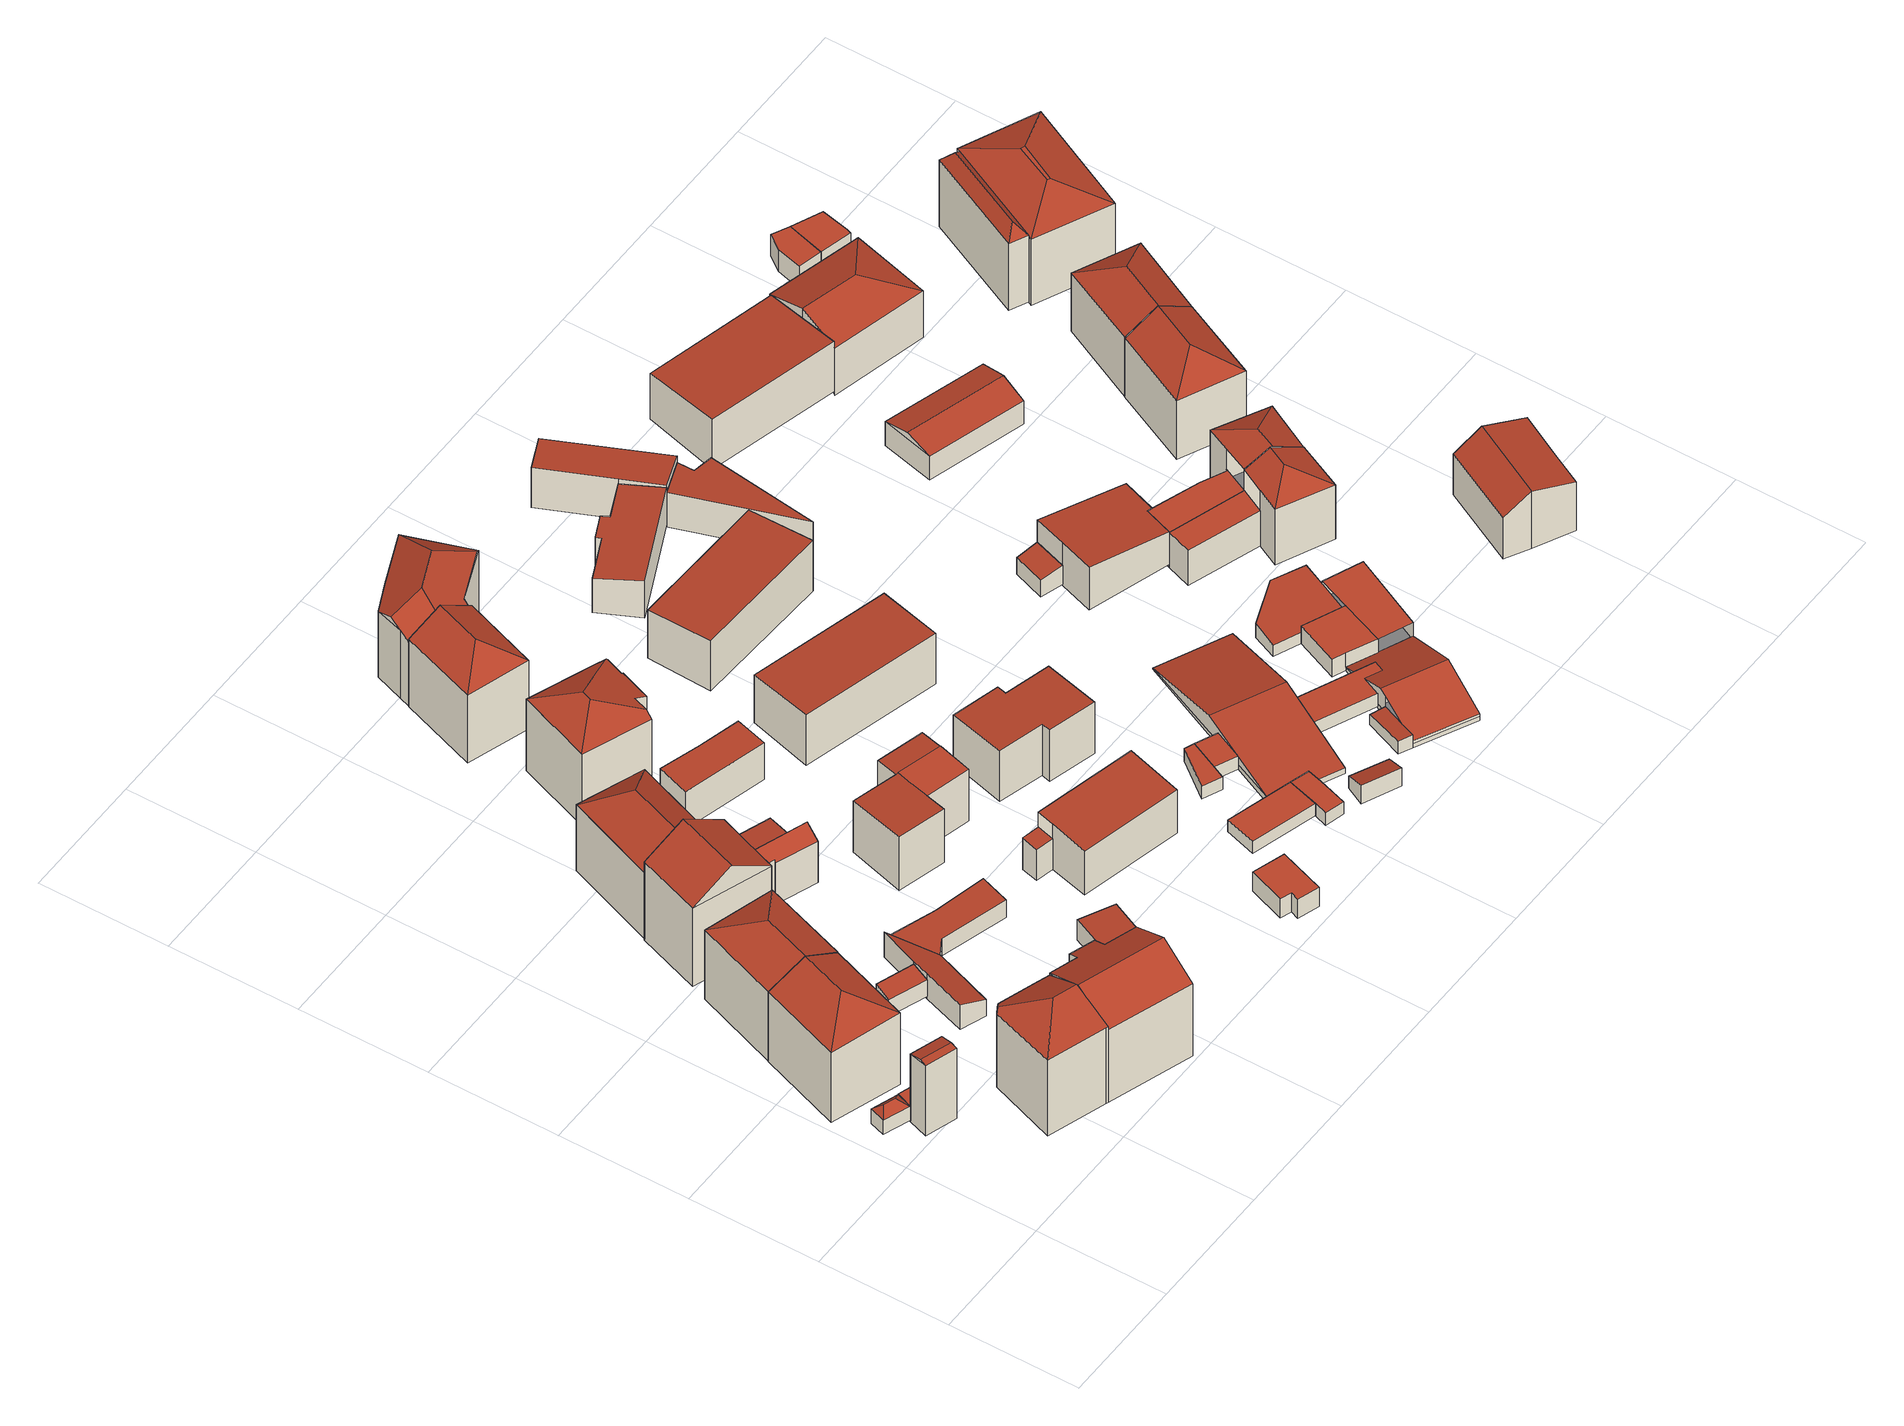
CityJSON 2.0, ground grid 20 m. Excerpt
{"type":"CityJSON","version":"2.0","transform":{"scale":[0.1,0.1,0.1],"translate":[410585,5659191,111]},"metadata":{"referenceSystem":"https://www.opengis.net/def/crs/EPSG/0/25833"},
"CityObjects":{
"building1":{"type":"Building","attributes":{"Dachtyp_tdc":"tdcFreeFormRoof","Gemeindeschluessel":14612000,"Dachneigung":40.44,"QualitaetDacherkennung":16,"Geometrietyp2DReferenz":"3000","measuredHeight":3.77,"function":"31001_9998","roofType":"5000"},"geometry":[{"type":"Solid","lod":"2","boundaries":[[[[0,1,2,3]],[[1,4,5,2]],[[4,6,7,5]],[[6,0,3,7]],[[8,6,4]],[[9,8,4,1]],[[9,1,0]],[[8,9,0,6]],[[3,2,5,7]]]],"semantics":{"surfaces":[{"type":"WallSurface"},{"type":"RoofSurface"},{"type":"GroundSurface"}],"values":[[0,0,0,0,1,1,1,1,2]]}}]},
"building2":{"type":"Building","attributes":{"Dachtyp_tdc":"tdcGableRoof","Gemeindeschluessel":14612000,"Dachneigung":17.72,"QualitaetDacherkennung":43,"Geometrietyp2DReferenz":"3000","measuredHeight":13.11,"function":"31001_9998","roofType":"3100"},"geometry":[{"type":"Solid","lod":"2","boundaries":[[[[10,11,12,13]],[[11,14,15,12]],[[14,16,17,15]],[[16,10,13,17]],[[14,11,18]],[[10,16,19]],[[11,10,19,18]],[[16,14,18,19]],[[13,12,15,17]]]],"semantics":{"surfaces":[{"type":"WallSurface"},{"type":"RoofSurface"},{"type":"GroundSurface"}],"values":[[0,0,0,0,0,0,1,1,2]]}}]},
"building3":{"type":"Building","attributes":{"Dachtyp_tdc":"tdcPolyFlatRoof","Gemeindeschluessel":14612000,"Dachneigung":0,"QualitaetDacherkennung":39,"Geometrietyp2DReferenz":"3000","measuredHeight":2.86,"function":"31001_9998","roofType":"1000"},"geometry":[{"type":"Solid","lod":"2","boundaries":[[[[20,21,22,13]],[[21,23,24,22]],[[23,25,26,24]],[[25,27,12,26]],[[27,20,13,12]],[[27,25,23,21,20]],[[13,22,24,26,12]]]],"semantics":{"surfaces":[{"type":"WallSurface"},{"type":"RoofSurface"},{"type":"GroundSurface"}],"values":[[0,0,0,0,0,1,2]]}}]},
"building4":{"type":"Building","attributes":{"Dachtyp_tdc":"tdcHipAndGableRoof","Gemeindeschluessel":14612000,"Dachneigung":27.29,"QualitaetDacherkennung":67,"Geometrietyp2DReferenz":"3000","measuredHeight":15.83,"function":"31001_9998","roofType":"5000"},"geometry":[{"type":"Solid","lod":"2","boundaries":[[[[28,29,30,31]],[[29,32,33,30]],[[32,34,35,33]],[[34,28,31,35]],[[32,29,36]],[[28,34,37]],[[29,28,37,36]],[[34,32,36,37]],[[31,30,33,35]]]],"semantics":{"surfaces":[{"type":"WallSurface"},{"type":"RoofSurface"},{"type":"GroundSurface"}],"values":[[0,0,0,0,1,0,1,1,2]]}}]},
"building5":{"type":"Building","attributes":{"Dachtyp_tdc":"tdcFreeFormRoof","Gemeindeschluessel":14612000,"Dachneigung":21.3,"QualitaetDacherkennung":39,"Geometrietyp2DReferenz":"3000","measuredHeight":16.43,"function":"31001_9998","roofType":"5000"},"geometry":[{"type":"Solid","lod":"2","boundaries":[[[[38,39,40,41]],[[39,42,43,40]],[[42,44,45,43]],[[44,46,47,45]],[[46,48,49,47]],[[48,50,51,49]],[[50,38,41,51]],[[52,53,39,38]],[[50,48,54,52,38]],[[54,46,44,42,53,52]],[[42,39,53]],[[48,46,54]],[[41,40,43,45,47,49,51]]]],"semantics":{"surfaces":[{"type":"WallSurface"},{"type":"RoofSurface"},{"type":"GroundSurface"}],"values":[[0,0,0,0,0,0,0,1,1,1,0,0,2]]}}]},
"building6":{"type":"Building","attributes":{"Dachtyp_tdc":"tdcHipAndGableRoof","Gemeindeschluessel":14612000,"Dachneigung":27.29,"QualitaetDacherkennung":69,"Geometrietyp2DReferenz":"3000","measuredHeight":15.67,"function":"31001_9998","roofType":"5000"},"geometry":[{"type":"Solid","lod":"2","boundaries":[[[[34,55,56,57]],[[55,58,59,56]],[[58,60,61,59]],[[60,34,57,61]],[[58,55,62]],[[34,60,37]],[[55,34,37,62]],[[60,58,62,37]],[[57,56,59,61]]]],"semantics":{"surfaces":[{"type":"WallSurface"},{"type":"RoofSurface"},{"type":"GroundSurface"}],"values":[[0,0,0,0,1,0,1,1,2]]}}]},
"building7":{"type":"Building","attributes":{"Dachtyp_tdc":"tdcFreeFormRoof","Gemeindeschluessel":14612000,"Dachneigung":14.49,"QualitaetDacherkennung":12,"Geometrietyp2DReferenz":"3000","measuredHeight":3,"function":"31001_9998","roofType":"5000"},"geometry":[{"type":"Solid","lod":"2","boundaries":[[[[63,64,65,45]],[[64,66,67,65]],[[66,68,47,67]],[[68,63,45,47]],[[69,70,68,66]],[[69,66,64]],[[70,69,64,63]],[[70,63,68]],[[45,65,67,47]]]],"semantics":{"surfaces":[{"type":"WallSurface"},{"type":"RoofSurface"},{"type":"GroundSurface"}],"values":[[0,0,0,0,1,1,1,0,2]]}}]},
"building8":{"type":"Building","attributes":{"Dachtyp_tdc":"tdcPolyFlatRoof","Gemeindeschluessel":14612000,"Dachneigung":11.99,"QualitaetDacherkennung":65,"Geometrietyp2DReferenz":"3000","measuredHeight":3.56,"function":"31001_9998","roofType":"2100"},"geometry":[{"type":"Solid","lod":"2","boundaries":[[[[71,72,73,74]],[[72,75,76,73]],[[75,77,78,76]],[[77,71,74,78]],[[77,75,72,71]],[[74,73,76,78]]]],"semantics":{"surfaces":[{"type":"WallSurface"},{"type":"RoofSurface"},{"type":"GroundSurface"}],"values":[[0,0,0,0,1,2]]}}]},
"building9":{"type":"Building","attributes":{"Dachtyp_tdc":"tdcFreeFormRoof","Gemeindeschluessel":14612000,"Dachneigung":25.27,"QualitaetDacherkennung":64,"Geometrietyp2DReferenz":"3000","measuredHeight":16.64,"function":"31001_9998","roofType":"5000"},"geometry":[{"type":"Solid","lod":"2","boundaries":[[[[79,80,81,47]],[[80,82,83,81]],[[82,84,85,83]],[[84,86,87,85]],[[86,88,89,87]],[[88,90,91,89]],[[90,92,49,91]],[[92,79,47,49]],[[90,93,94,92]],[[93,88,86,84,82,80,79,94]],[[90,88,93]],[[79,92,94]],[[47,81,83,85,87,89,91,49]]]],"semantics":{"surfaces":[{"type":"WallSurface"},{"type":"RoofSurface"},{"type":"GroundSurface"}],"values":[[0,0,0,0,0,0,0,0,1,1,0,0,2]]}}]},
"building10":{"type":"Building","attributes":{"Dachtyp_tdc":"tdcPolyFlatRoof","Gemeindeschluessel":14612000,"Dachneigung":20.11,"QualitaetDacherkennung":50,"Geometrietyp2DReferenz":"3000","measuredHeight":4.62,"function":"31001_9998","roofType":"2100"},"geometry":[{"type":"Solid","lod":"2","boundaries":[[[[95,96,97,98]],[[96,99,100,97]],[[99,101,102,100]],[[101,103,104,102]],[[103,105,106,104]],[[105,95,98,106]],[[105,103,101,99,96,95]],[[98,97,100,102,104,106]]]],"semantics":{"surfaces":[{"type":"WallSurface"},{"type":"RoofSurface"},{"type":"GroundSurface"}],"values":[[0,0,0,0,0,0,1,2]]}}]},
"building11":{"type":"Building","attributes":{"Gemeindeschluessel":14612000,"Geometrietyp2DReferenz":"3000","function":"31001_9998","roofType":"9999"},"children":["building11-1","building11-2"]},
"building11-1":{"type":"BuildingPart","attributes":{"Dachtyp_tdc":"tdcGableRoof","Dachneigung":63.28,"QualitaetDacherkennung":5,"Geometrietyp2DReferenz":"3000","measuredHeight":9.15,"roofType":"3100"},"parents":["building11"],"geometry":[{"type":"MultiSurface","lod":"2","boundaries":[[[107,108,109,110]],[[108,111,112,109]],[[111,113,114,112]],[[113,115,116,114]],[[115,117,118,116]],[[119,120,121,122]],[[120,107,110,121]],[[123,117,115,113,111,108]],[[108,107,120,119,123]],[[110,109,112,114,116,118,124,122,121]]],"semantics":{"surfaces":[{"type":"WallSurface"},{"type":"RoofSurface"},{"type":"GroundSurface"}],"values":[0,0,0,0,0,0,0,1,1,2]}}]},
"building11-2":{"type":"BuildingPart","attributes":{"Dachtyp_tdc":"tdcGableRoof","Dachneigung":31.89,"QualitaetDacherkennung":65,"Geometrietyp2DReferenz":"3000","measuredHeight":18.46,"roofType":"3100"},"parents":["building11"],"geometry":[{"type":"MultiSurface","lod":"2","boundaries":[[[125,126,127,128]],[[126,129,119,122,127]],[[130,131,132,118,117]],[[131,133,134,132]],[[133,125,128,134]],[[133,135,136,125]],[[137,138,139,136,135,140]],[[130,137,140,131]],[[131,140,135,133]],[[126,139,138,129]],[[125,136,139,126]],[[129,138,137,130]],[[128,127,122,124,118,132,134]]],"semantics":{"surfaces":[{"type":"WallSurface"},{"type":"RoofSurface"},{"type":"GroundSurface"}],"values":[0,0,0,0,0,1,1,0,0,0,0,0,2]}}]},
"building12":{"type":"Building","attributes":{"Dachtyp_tdc":"tdcFreeFormRoof","Gemeindeschluessel":14612000,"Dachneigung":36.98,"QualitaetDacherkennung":71,"Geometrietyp2DReferenz":"3000","measuredHeight":16.19,"function":"31001_9998","roofType":"5000"},"geometry":[{"type":"Solid","lod":"2","boundaries":[[[[141,142,143,144]],[[142,145,146,143]],[[145,147,148,146]],[[147,149,150,148]],[[149,141,144,150]],[[151,149,147,152]],[[153,151,152,145]],[[141,149,151,153,142]],[[147,145,152]],[[145,142,153]],[[144,143,146,148,150]]]],"semantics":{"surfaces":[{"type":"WallSurface"},{"type":"RoofSurface"},{"type":"GroundSurface"}],"values":[[0,0,0,0,0,1,1,1,0,0,2]]}}]},
"building13":{"type":"Building","attributes":{"Dachtyp_tdc":"tdcPolyFlatRoof","Gemeindeschluessel":14612000,"Dachneigung":3.75,"QualitaetDacherkennung":58,"Geometrietyp2DReferenz":"3000","measuredHeight":3.45,"function":"31001_9998","roofType":"2100"},"geometry":[{"type":"Solid","lod":"2","boundaries":[[[[154,103,104,155]],[[103,156,102,104]],[[156,157,158,102]],[[157,159,160,158]],[[159,161,162,160]],[[161,154,155,162]],[[161,159,157,156,103,154]],[[155,104,102,158,160,162]]]],"semantics":{"surfaces":[{"type":"WallSurface"},{"type":"RoofSurface"},{"type":"GroundSurface"}],"values":[[0,0,0,0,0,0,1,2]]}}]},
"building14":{"type":"Building","attributes":{"Dachtyp_tdc":"tdcPolyFlatRoof","Gemeindeschluessel":14612000,"Dachneigung":5.67,"QualitaetDacherkennung":58,"Geometrietyp2DReferenz":"3000","measuredHeight":4.42,"function":"31001_9998","roofType":"2100"},"geometry":[{"type":"Solid","lod":"2","boundaries":[[[[163,164,165,166]],[[164,167,168,165]],[[167,169,170,168]],[[169,163,166,170]],[[169,167,164,163]],[[166,165,168,170]]]],"semantics":{"surfaces":[{"type":"WallSurface"},{"type":"RoofSurface"},{"type":"GroundSurface"}],"values":[[0,0,0,0,1,2]]}}]},
"building15":{"type":"Building","attributes":{"Dachtyp_tdc":"tdcPolyFlatRoof","Gemeindeschluessel":14612000,"Dachneigung":3.54,"QualitaetDacherkennung":83,"Geometrietyp2DReferenz":"3000","measuredHeight":3.68,"function":"31001_9998","roofType":"2100"},"geometry":[{"type":"Solid","lod":"2","boundaries":[[[[171,172,173,174]],[[172,175,176,173]],[[175,177,178,176]],[[177,179,180,178]],[[179,171,174,180]],[[179,177,175,172,171]],[[174,173,176,178,180]]]],"semantics":{"surfaces":[{"type":"WallSurface"},{"type":"RoofSurface"},{"type":"GroundSurface"}],"values":[[0,0,0,0,0,1,2]]}}]},
"building16":{"type":"Building","attributes":{"Dachtyp_tdc":"tdcFreeFormRoof","Gemeindeschluessel":14612000,"Dachneigung":20.68,"QualitaetDacherkennung":64,"Geometrietyp2DReferenz":"3000","measuredHeight":15.7,"function":"31001_9998","roofType":"5000"},"geometry":[{"type":"Solid","lod":"2","boundaries":[[[[181,182,183,184]],[[182,185,186,183]],[[185,187,188,186]],[[187,189,190,188]],[[189,191,192,190]],[[191,193,194,192]],[[193,195,196,194]],[[195,197,198,196]],[[197,181,184,198]],[[199,200,193,191]],[[187,201,202,203,189]],[[202,199,191,203]],[[197,195,200,199,202,201,185,182,181]],[[191,189,203]],[[187,185,201]],[[195,193,200]],[[184,183,186,188,190,192,194,196,198]]]],"semantics":{"surfaces":[{"type":"WallSurface"},{"type":"RoofSurface"},{"type":"GroundSurface"}],"values":[[0,0,0,0,0,0,0,0,0,1,1,1,1,0,0,0,2]]}}]},
"building17":{"type":"Building","attributes":{"Dachtyp_tdc":"tdcPolyFlatRoof","Gemeindeschluessel":14612000,"Dachneigung":5.24,"QualitaetDacherkennung":69,"Geometrietyp2DReferenz":"3000","measuredHeight":7.23,"function":"31001_9998","roofType":"2100"},"geometry":[{"type":"Solid","lod":"2","boundaries":[[[[204,205,206,207]],[[205,208,209,206]],[[205,204,210,211,208]],[[209,212,213,207,206]],[[208,211,212,209]],[[211,210,213,212]],[[210,204,207,213]]]],"semantics":{"surfaces":[{"type":"WallSurface"},{"type":"RoofSurface"},{"type":"GroundSurface"}],"values":[[0,0,1,2,0,0,0]]}}]},
"building18":{"type":"Building","attributes":{"Gemeindeschluessel":14612000,"Geometrietyp2DReferenz":"3000","function":"31001_9998","roofType":"9999"},"children":["building18-1","building18-2","building18-3"]},
"building18-1":{"type":"BuildingPart","attributes":{"Dachtyp_tdc":"tdcPolyFlatRoof","Dachneigung":3.21,"QualitaetDacherkennung":64,"Geometrietyp2DReferenz":"3000","measuredHeight":9.43,"roofType":"2100"},"parents":["building18"],"geometry":[{"type":"MultiSurface","lod":"2","boundaries":[[[214,215,216,217]],[[218,219,220,221]],[[218,214,217,219]],[[218,221,222,215,214]],[[217,216,223,220,219]]],"semantics":{"surfaces":[{"type":"WallSurface"},{"type":"RoofSurface"},{"type":"GroundSurface"}],"values":[0,0,0,1,2]}}]},
"building18-2":{"type":"BuildingPart","attributes":{"Dachtyp_tdc":"tdcPolyFlatRoof","Dachneigung":0,"QualitaetDacherkennung":69,"Geometrietyp2DReferenz":"3000","measuredHeight":9.54,"roofType":"1000"},"parents":["building18"],"geometry":[{"type":"MultiSurface","lod":"2","boundaries":[[[224,225,226,216,215]],[[225,227,228,226]],[[229,230,227,225,224]],[[216,226,228,223]]],"semantics":{"surfaces":[{"type":"WallSurface"},{"type":"RoofSurface"},{"type":"GroundSurface"}],"values":[0,0,1,2]}}]},
"building18-3":{"type":"BuildingPart","attributes":{"Dachtyp_tdc":"tdcPolyFlatRoof","Dachneigung":2.88,"QualitaetDacherkennung":68,"Geometrietyp2DReferenz":"3000","measuredHeight":9.86,"roofType":"2100"},"parents":["building18"],"geometry":[{"type":"MultiSurface","lod":"2","boundaries":[[[231,232,233,234]],[[232,221,220,233]],[[235,236,237,228,227]],[[236,231,234,237]],[[236,235,230,222,221,232,231]],[[234,233,220,223,228,237]]],"semantics":{"surfaces":[{"type":"WallSurface"},{"type":"RoofSurface"},{"type":"GroundSurface"}],"values":[0,0,0,0,1,2]}}]},
"building19":{"type":"Building","attributes":{"Dachtyp_tdc":"tdcHipAndGableRoof","Gemeindeschluessel":14612000,"Dachneigung":33.05,"QualitaetDacherkennung":72,"Geometrietyp2DReferenz":"3000","measuredHeight":15.77,"function":"31001_9998","roofType":"5000"},"geometry":[{"type":"Solid","lod":"2","boundaries":[[[[238,239,240,241]],[[239,242,243,240]],[[242,244,245,243]],[[244,246,247,245]],[[246,248,249,247]],[[248,238,241,249]],[[244,242,250]],[[242,239,238,250]],[[238,248,246,244,250]],[[241,240,243,245,247,249]]]],"semantics":{"surfaces":[{"type":"WallSurface"},{"type":"RoofSurface"},{"type":"GroundSurface"}],"values":[[0,0,0,0,0,0,1,1,1,2]]}}]},
"building20":{"type":"Building","attributes":{"Gemeindeschluessel":14612000,"Dachneigung":90,"Dachorientierung":0,"MittlereTraufHoehe":115.73,"QualitaetDacherkennung":94,"ObjektHoehe":3.57,"BodenHoehe":112.16,"Geometrietyp2DReferenz":"3000","AbsoluteHoehe":115.73,"Dachflaeche":35.78,"measuredHeight":3.57,"function":"31001_9998","roofType":"1000","storeysAboveGround":1},"geometry":[{"type":"MultiSurface","lod":"2","boundaries":[[[251,252,253,254]],[[252,255,256,253]],[[255,257,258,256]],[[257,259,260,258]],[[259,261,262,260]],[[261,251,254,262]],[[261,259,257,255,252,251]],[[254,253,256,258,260,262]]],"semantics":{"surfaces":[{"type":"WallSurface"},{"type":"RoofSurface"},{"type":"GroundSurface"}],"values":[0,0,0,0,0,0,1,2]}}]},
"building21":{"type":"Building","attributes":{"Gemeindeschluessel":14612000,"Geometrietyp2DReferenz":"3000","function":"31001_9998","roofType":"9999"},"children":["building21-1","building21-2"]},
"building21-1":{"type":"BuildingPart","attributes":{"Dachtyp_tdc":"tdcPolyFlatRoof","Dachneigung":4.32,"QualitaetDacherkennung":54,"Geometrietyp2DReferenz":"3000","measuredHeight":5.84,"roofType":"2100"},"parents":["building21"],"geometry":[{"type":"MultiSurface","lod":"2","boundaries":[[[263,264,265,266]],[[263,267,268,264]],[[265,269,270,266]],[[268,267,270,269]],[[264,268,269,265]]],"semantics":{"surfaces":[{"type":"WallSurface"},{"type":"RoofSurface"},{"type":"GroundSurface"}],"values":[0,1,2,0,0]}}]},
"building21-2":{"type":"BuildingPart","attributes":{"Dachtyp_tdc":"tdcPolyFlatRoof","Dachneigung":4.21,"QualitaetDacherkennung":54,"Geometrietyp2DReferenz":"3000","measuredHeight":8.68,"roofType":"2100"},"parents":["building21"],"geometry":[{"type":"MultiSurface","lod":"2","boundaries":[[[271,272,273,270,267]],[[272,274,275,273]],[[274,276,277,275]],[[276,278,266,277]],[[278,263,266]],[[278,276,274,272,271]],[[270,273,275,277,266]]],"semantics":{"surfaces":[{"type":"WallSurface"},{"type":"RoofSurface"},{"type":"GroundSurface"}],"values":[0,0,0,0,0,1,2]}}]},
"building22":{"type":"Building","attributes":{"Dachtyp_tdc":"tdcFreeFormRoof","Gemeindeschluessel":14612000,"Dachneigung":33.29,"QualitaetDacherkennung":47,"Geometrietyp2DReferenz":"3000","measuredHeight":15.57,"function":"31001_9998","roofType":"5000"},"geometry":[{"type":"Solid","lod":"2","boundaries":[[[[279,280,281,282]],[[280,283,284,281]],[[283,285,286,284]],[[285,287,288,286]],[[287,289,290,288]],[[289,291,292,290]],[[291,293,294,292]],[[293,295,296,294]],[[295,279,282,296]],[[297,295,293,298]],[[299,300,301,287,285,283]],[[298,293,291,289,301,300]],[[279,297,298,300,299,280]],[[283,280,299]],[[279,295,297]],[[289,287,301]],[[282,281,284,286,288,290,292,294,296]]]],"semantics":{"surfaces":[{"type":"WallSurface"},{"type":"RoofSurface"},{"type":"GroundSurface"}],"values":[[0,0,0,0,0,0,0,0,0,1,1,1,1,0,0,0,2]]}}]},
"building23":{"type":"Building","attributes":{"Gemeindeschluessel":14612000,"Dachneigung":90,"Dachorientierung":0,"MittlereTraufHoehe":114.3,"QualitaetDacherkennung":98,"ObjektHoehe":2.24,"BodenHoehe":112.06,"Geometrietyp2DReferenz":"3000","AbsoluteHoehe":114.3,"Dachflaeche":52.19,"measuredHeight":2.24,"function":"31001_9998","roofType":"1000","storeysAboveGround":1},"geometry":[{"type":"MultiSurface","lod":"2","boundaries":[[[302,303,304,305]],[[303,306,307,304]],[[306,308,309,307]],[[308,302,305,309]],[[308,306,303,302]],[[305,304,307,309]]],"semantics":{"surfaces":[{"type":"WallSurface"},{"type":"RoofSurface"},{"type":"GroundSurface"}],"values":[0,0,0,0,1,2]}}]},
"building24":{"type":"Building","attributes":{"Dachtyp_tdc":"tdcPolyFlatRoof","Gemeindeschluessel":14612000,"Dachneigung":2.85,"QualitaetDacherkennung":69,"Geometrietyp2DReferenz":"3000","measuredHeight":9.5,"function":"31001_9998","roofType":"2100"},"geometry":[{"type":"Solid","lod":"2","boundaries":[[[[310,311,312,313]],[[311,314,315,312]],[[314,316,317,315]],[[316,318,319,317]],[[318,320,321,319]],[[320,322,323,321]],[[322,324,325,323]],[[324,310,313,325]],[[324,322,320,318,316,314,311,310]],[[313,312,315,317,319,321,323,325]]]],"semantics":{"surfaces":[{"type":"WallSurface"},{"type":"RoofSurface"},{"type":"GroundSurface"}],"values":[[0,0,0,0,0,0,0,0,1,2]]}}]},
"building25":{"type":"Building","attributes":{"Dachtyp_tdc":"tdcPolyFlatRoof","Gemeindeschluessel":14612000,"Dachneigung":2.94,"QualitaetDacherkennung":71,"Geometrietyp2DReferenz":"3000","measuredHeight":9.37,"function":"31001_9998","roofType":"2100"},"geometry":[{"type":"Solid","lod":"2","boundaries":[[[[326,327,328,329]],[[327,330,331,328]],[[330,332,333,331]],[[332,326,329,333]],[[332,330,327,326]],[[329,328,331,333]]]],"semantics":{"surfaces":[{"type":"WallSurface"},{"type":"RoofSurface"},{"type":"GroundSurface"}],"values":[[0,0,0,0,1,2]]}}]},
"building26":{"type":"Building","attributes":{"Gemeindeschluessel":14612000,"Dachneigung":90,"Dachorientierung":0,"MittlereTraufHoehe":114.39,"QualitaetDacherkennung":94,"ObjektHoehe":2.3,"BodenHoehe":112.1,"Geometrietyp2DReferenz":"3000","AbsoluteHoehe":114.39,"Dachflaeche":16.12,"measuredHeight":2.3,"function":"31001_9998","roofType":"1000","storeysAboveGround":1},"geometry":[{"type":"MultiSurface","lod":"2","boundaries":[[[334,335,336,337]],[[335,338,339,336]],[[338,340,341,339]],[[340,342,343,341]],[[342,334,337,343]],[[342,340,338,335,334]],[[337,336,339,341,343]]],"semantics":{"surfaces":[{"type":"WallSurface"},{"type":"RoofSurface"},{"type":"GroundSurface"}],"values":[0,0,0,0,0,1,2]}}]},
"building27":{"type":"Building","attributes":{"Gemeindeschluessel":14612000,"Dachneigung":90,"Dachorientierung":0,"MittlereTraufHoehe":114.3,"QualitaetDacherkennung":100,"ObjektHoehe":2.27,"BodenHoehe":112.04,"Geometrietyp2DReferenz":"3000","AbsoluteHoehe":114.3,"Dachflaeche":21.32,"measuredHeight":2.27,"function":"31001_9998","roofType":"1000","storeysAboveGround":1},"geometry":[{"type":"MultiSurface","lod":"2","boundaries":[[[308,306,344,345]],[[306,346,347,344]],[[346,348,349,347]],[[348,350,351,349]],[[350,352,353,351]],[[352,308,345,353]],[[352,350,348,346,306,308]],[[345,344,347,349,351,353]]],"semantics":{"surfaces":[{"type":"WallSurface"},{"type":"RoofSurface"},{"type":"GroundSurface"}],"values":[0,0,0,0,0,0,1,2]}}]},
"building28":{"type":"Building","attributes":{"Gemeindeschluessel":14612000,"Dachneigung":70.04,"Dachorientierung":0,"MittlereTraufHoehe":114.8,"QualitaetDacherkennung":90,"ObjektHoehe":3.4,"BodenHoehe":112.09,"Geometrietyp2DReferenz":"3000","AbsoluteHoehe":115.49,"Dachflaeche":20.02,"measuredHeight":3.4,"function":"31001_9998","roofType":"2100","storeysAboveGround":1},"geometry":[{"type":"MultiSurface","lod":"2","boundaries":[[[354,355,356,357]],[[355,358,359,356]],[[358,360,361,359]],[[360,362,363,361]],[[362,354,357,363]],[[362,360,358,355,354]],[[357,356,359,361,363]]],"semantics":{"surfaces":[{"type":"WallSurface"},{"type":"RoofSurface"},{"type":"GroundSurface"}],"values":[0,0,0,0,0,1,2]}}]},
"building29":{"type":"Building","attributes":{"Dachtyp_tdc":"tdcPolyFlatRoof","Gemeindeschluessel":14612000,"Dachneigung":3.02,"QualitaetDacherkennung":72,"Geometrietyp2DReferenz":"3000","measuredHeight":9.37,"function":"31001_9998","roofType":"2100"},"geometry":[{"type":"Solid","lod":"2","boundaries":[[[[364,365,366,367]],[[365,368,369,366]],[[368,370,371,369]],[[370,364,367,371]],[[370,368,365,364]],[[367,366,369,371]]]],"semantics":{"surfaces":[{"type":"WallSurface"},{"type":"RoofSurface"},{"type":"GroundSurface"}],"values":[[0,0,0,0,1,2]]}}]},
"building30":{"type":"Building","attributes":{"Dachtyp_tdc":"tdcPolyFlatRoof","Gemeindeschluessel":14612000,"Dachneigung":4.7,"QualitaetDacherkennung":72,"Geometrietyp2DReferenz":"3000","measuredHeight":6.74,"function":"31001_9998","roofType":"2100"},"geometry":[{"type":"Solid","lod":"2","boundaries":[[[[372,373,374,375]],[[373,376,377,374]],[[376,378,379,377]],[[378,380,381,379]],[[380,382,383,381]],[[382,384,385,383]],[[384,386,387,385]],[[386,372,375,387]],[[386,384,382,380,378,376,373,372]],[[375,374,377,379,381,383,385,387]]]],"semantics":{"surfaces":[{"type":"WallSurface"},{"type":"RoofSurface"},{"type":"GroundSurface"}],"values":[[0,0,0,0,0,0,0,0,1,2]]}}]},
"building31":{"type":"Building","attributes":{"Dachtyp_tdc":"tdcGableRoof","Gemeindeschluessel":14612000,"Dachneigung":10.18,"QualitaetDacherkennung":21,"Geometrietyp2DReferenz":"3000","measuredHeight":3.62,"function":"31001_9998","roofType":"3100"},"geometry":[{"type":"Solid","lod":"2","boundaries":[[[[388,389,390,391]],[[389,392,393,390]],[[392,394,395,393]],[[394,388,391,395]],[[392,389,396]],[[388,394,397]],[[389,388,397,396]],[[394,392,396,397]],[[391,390,393,395]]]],"semantics":{"surfaces":[{"type":"WallSurface"},{"type":"RoofSurface"},{"type":"GroundSurface"}],"values":[[0,0,0,0,0,0,1,1,2]]}}]},
"building32":{"type":"Building","attributes":{"Gemeindeschluessel":14612000,"Dachneigung":90,"Dachorientierung":0,"MittlereTraufHoehe":114.39,"QualitaetDacherkennung":78,"ObjektHoehe":2.41,"BodenHoehe":111.98,"Geometrietyp2DReferenz":"3000","AbsoluteHoehe":114.39,"Dachflaeche":134.61,"measuredHeight":2.41,"function":"31001_9998","roofType":"1000","storeysAboveGround":1},"geometry":[{"type":"MultiSurface","lod":"2","boundaries":[[[335,398,399,400]],[[398,401,402,399]],[[401,338,403,402]],[[338,335,400,403]],[[338,401,398,335]],[[400,399,402,403]]],"semantics":{"surfaces":[{"type":"WallSurface"},{"type":"RoofSurface"},{"type":"GroundSurface"}],"values":[0,0,0,0,1,2]}}]},
"building33":{"type":"Building","attributes":{"Dachtyp_tdc":"tdcPolyFlatRoof","Gemeindeschluessel":14612000,"Dachneigung":2.75,"QualitaetDacherkennung":65,"Geometrietyp2DReferenz":"3000","measuredHeight":6.38,"function":"31001_9998","roofType":"2100"},"geometry":[{"type":"Solid","lod":"2","boundaries":[[[[404,405,406,407]],[[405,408,409,406]],[[408,410,411,409]],[[410,412,413,411]],[[412,404,407,413]],[[412,410,408,405,404]],[[407,406,409,411,413]]]],"semantics":{"surfaces":[{"type":"WallSurface"},{"type":"RoofSurface"},{"type":"GroundSurface"}],"values":[[0,0,0,0,0,1,2]]}}]},
"building34":{"type":"Building","attributes":{"Dachtyp_tdc":"tdcPolyFlatRoof","Gemeindeschluessel":14612000,"Dachneigung":4.17,"QualitaetDacherkennung":76,"Geometrietyp2DReferenz":"3000","measuredHeight":7.36,"function":"31001_9998","roofType":"2100"},"geometry":[{"type":"Solid","lod":"2","boundaries":[[[[414,415,416,417]],[[415,418,419,416]],[[418,420,421,419]],[[420,422,423,421]],[[422,414,417,423]],[[422,420,418,415,414]],[[417,416,419,421,423]]]],"semantics":{"surfaces":[{"type":"WallSurface"},{"type":"RoofSurface"},{"type":"GroundSurface"}],"values":[[0,0,0,0,0,1,2]]}}]},
"building35":{"type":"Building","attributes":{"Gemeindeschluessel":14612000,"Geometrietyp2DReferenz":"3000","function":"31001_9998","roofType":"9999"},"children":["building35-1","building35-2","building35-3","building35-4","building35-5"]},
"building35-1":{"type":"BuildingPart","attributes":{"Dachtyp_tdc":"tdcPolyFlatRoof","Dachneigung":0,"QualitaetDacherkennung":33,"Geometrietyp2DReferenz":"3000","measuredHeight":3.15,"roofType":"1000"},"parents":["building35"],"geometry":[{"type":"MultiSurface","lod":"2","boundaries":[[[424,425,426,427,428]],[[429,424,428,430,431]],[[429,432,433,425,424]],[[428,427,434,435,430]]],"semantics":{"surfaces":[{"type":"WallSurface"},{"type":"RoofSurface"},{"type":"GroundSurface"}],"values":[0,0,1,2]}}]},
"building35-2":{"type":"BuildingPart","attributes":{"Dachtyp_tdc":"tdcPolyFlatRoof","Dachneigung":0,"QualitaetDacherkennung":0,"Geometrietyp2DReferenz":"3000","measuredHeight":3.15,"roofType":"9999"},"parents":["building35"],"geometry":[{"type":"MultiSurface","lod":"2","boundaries":[[[432,436,437,438,433]],[[439,440,433,438]],[[438,437,441,442,439]],[[437,436,443,444,441]],[[445,443,436,432]],[[434,442,441,444,435]],[[434,440,439,442]],[[445,435,444,443]],[[432,433,440,434,435,445]]],"semantics":{"surfaces":[{"type":"RoofSurface"},{"type":"WallSurface"},{"type":"GroundSurface"},{"type":"ClosureSurface","isClosure":"1","QuelleClosure":"LoD1Solid"}],"values":[0,1,1,1,1,2,3,3,3]}}]},
"building35-3":{"type":"BuildingPart","attributes":{"Dachtyp_tdc":"tdcPolyFlatRoof","Dachneigung":4.55,"QualitaetDacherkennung":49,"Geometrietyp2DReferenz":"3000","measuredHeight":2.33,"roofType":"2100"},"parents":["building35"],"geometry":[{"type":"MultiSurface","lod":"2","boundaries":[[[446,447,448,449,450,451]],[[447,452,453,448]],[[452,454,455,456,453]],[[452,447,446,457,454]],[[456,449,448,453]]],"semantics":{"surfaces":[{"type":"WallSurface"},{"type":"RoofSurface"},{"type":"GroundSurface"}],"values":[0,0,0,1,2]}}]},
"building35-4":{"type":"BuildingPart","attributes":{"Dachtyp_tdc":"tdcPolyFlatRoof","Dachneigung":7.63,"QualitaetDacherkennung":62,"Geometrietyp2DReferenz":"3000","measuredHeight":3.19,"roofType":"2100"},"parents":["building35"],"geometry":[{"type":"MultiSurface","lod":"2","boundaries":[[[458,459,460,461]],[[459,462,463,460]],[[462,464,465,463]],[[464,431,430,465]],[[443,458,461,444]],[[443,445,431,464,462,459,458]],[[461,460,463,465,430,435,444]]],"semantics":{"surfaces":[{"type":"WallSurface"},{"type":"RoofSurface"},{"type":"GroundSurface"}],"values":[0,0,0,0,0,1,2]}}]},
"building35-5":{"type":"BuildingPart","attributes":{"Dachtyp_tdc":"tdcGableRoof","Dachneigung":22.44,"QualitaetDacherkennung":11,"Geometrietyp2DReferenz":"3000","measuredHeight":4.21,"roofType":"3100"},"parents":["building35"],"geometry":[{"type":"MultiSurface","lod":"2","boundaries":[[[455,439,442,456]],[[426,466,467,427]],[[466,450,449,467]],[[468,469,470,471,457,451]],[[439,470,469,426]],[[455,454,471,470,439]],[[439,426,440]],[[466,468,451,450]],[[426,469,468,466]],[[449,456,442,434,427,467]]],"semantics":{"surfaces":[{"type":"WallSurface"},{"type":"RoofSurface"},{"type":"GroundSurface"}],"values":[0,0,0,1,1,0,0,0,0,2]}}]},
"building36":{"type":"Building","attributes":{"Dachtyp_tdc":"tdcPolyFlatRoof","Gemeindeschluessel":14612000,"Dachneigung":9.08,"QualitaetDacherkennung":61,"Geometrietyp2DReferenz":"3000","measuredHeight":3.57,"function":"31001_9998","roofType":"2100"},"geometry":[{"type":"Solid","lod":"2","boundaries":[[[[472,473,474,475]],[[473,476,477,474]],[[476,478,479,477]],[[478,472,475,479]],[[478,476,473,472]],[[475,474,477,479]]]],"semantics":{"surfaces":[{"type":"WallSurface"},{"type":"RoofSurface"},{"type":"GroundSurface"}],"values":[[0,0,0,0,1,2]]}}]},
"building37":{"type":"Building","attributes":{"Dachtyp_tdc":"tdcPolyFlatRoof","Gemeindeschluessel":14612000,"Dachneigung":7.64,"QualitaetDacherkennung":41,"Geometrietyp2DReferenz":"3000","measuredHeight":7.74,"function":"31001_9998","roofType":"2100"},"geometry":[{"type":"Solid","lod":"2","boundaries":[[[[480,481,482,483]],[[481,484,485,482]],[[484,486,487,485]],[[486,488,489,487]],[[488,490,491,489]],[[490,492,493,491]],[[492,480,483,493]],[[492,490,488,486,484,481,480]],[[483,482,485,487,489,491,493]]]],"semantics":{"surfaces":[{"type":"WallSurface"},{"type":"RoofSurface"},{"type":"GroundSurface"}],"values":[[0,0,0,0,0,0,0,1,2]]}}]},
"building38":{"type":"Building","attributes":{"Gemeindeschluessel":14612000,"Geometrietyp2DReferenz":"3000","function":"31001_9998","roofType":"9999"},"children":["building38-1","building38-2"]},
"building38-1":{"type":"BuildingPart","attributes":{"Dachtyp_tdc":"tdcPolyFlatRoof","Dachneigung":0,"QualitaetDacherkennung":57,"Geometrietyp2DReferenz":"3000","measuredHeight":6.52,"roofType":"1000"},"parents":["building38"],"geometry":[{"type":"MultiSurface","lod":"2","boundaries":[[[494,495,496,497]],[[495,498,499,496]],[[498,500,501,499]],[[500,498,495,494]],[[497,496,499,501]]],"semantics":{"surfaces":[{"type":"WallSurface"},{"type":"RoofSurface"},{"type":"GroundSurface"}],"values":[0,0,0,1,2]}}]},
"building38-2":{"type":"BuildingPart","attributes":{"Dachtyp_tdc":"tdcHipAndGableRoof","Dachneigung":26.84,"QualitaetDacherkennung":74,"Geometrietyp2DReferenz":"3000","measuredHeight":12.53,"roofType":"5000"},"parents":["building38"],"geometry":[{"type":"MultiSurface","lod":"2","boundaries":[[[502,503,504,501,500]],[[503,505,506,504]],[[505,507,508,506]],[[507,509,510,508]],[[509,511,497,510]],[[511,494,497]],[[509,507,512]],[[507,505,503,512]],[[503,502,511,509,512]],[[501,504,506,508,510,497]]],"semantics":{"surfaces":[{"type":"WallSurface"},{"type":"RoofSurface"},{"type":"GroundSurface"}],"values":[0,0,0,0,0,0,1,1,1,2]}}]},
"building39":{"type":"Building","attributes":{"Dachtyp_tdc":"tdcPolyFlatRoof","Gemeindeschluessel":14612000,"Dachneigung":3.72,"QualitaetDacherkennung":70,"Geometrietyp2DReferenz":"3000","measuredHeight":9.15,"function":"31001_9998","roofType":"2100"},"geometry":[{"type":"Solid","lod":"2","boundaries":[[[[513,514,515,516]],[[514,517,518,515]],[[517,519,520,518]],[[519,513,516,520]],[[519,517,514,513]],[[516,515,518,520]]]],"semantics":{"surfaces":[{"type":"WallSurface"},{"type":"RoofSurface"},{"type":"GroundSurface"}],"values":[[0,0,0,0,1,2]]}}]},
"building40":{"type":"Building","attributes":{"Gemeindeschluessel":14612000,"Geometrietyp2DReferenz":"3000","function":"31001_9998","roofType":"9999"},"children":["building40-1","building40-2"]},
"building40-1":{"type":"BuildingPart","attributes":{"Dachtyp_tdc":"tdcHipAndGableRoof","Dachneigung":29.52,"QualitaetDacherkennung":75,"Geometrietyp2DReferenz":"3000","measuredHeight":12.52,"roofType":"5000"},"parents":["building40"],"geometry":[{"type":"MultiSurface","lod":"2","boundaries":[[[521,522,523,524,525]],[[524,526,527,525]],[[501,528,529,530,506,531]],[[522,528,532]],[[522,521,529,528]],[[521,527,530,529]],[[527,526,506,530]],[[526,524,531,506]],[[524,523,500,501,531]],[[527,521,525]]],"semantics":{"surfaces":[{"type":"RoofSurface"},{"type":"GroundSurface"},{"type":"WallSurface"}],"values":[0,0,1,2,2,2,2,2,2,0]}}]},
"building40-2":{"type":"BuildingPart","attributes":{"Dachtyp_tdc":"tdcPolyFlatRoof","Dachneigung":0,"QualitaetDacherkennung":58,"Geometrietyp2DReferenz":"3000","measuredHeight":6.48,"roofType":"1000"},"parents":["building40"],"geometry":[{"type":"MultiSurface","lod":"2","boundaries":[[[498,533,534,499]],[[533,488,535,534]],[[488,536,537,535]],[[536,538,539,537]],[[538,532,528,539]],[[500,498,499,501]],[[500,532,538,536,488,533,498]],[[499,534,535,537,539,528,501]]],"semantics":{"surfaces":[{"type":"WallSurface"},{"type":"RoofSurface"},{"type":"GroundSurface"}],"values":[0,0,0,0,0,0,1,2]}}]},
"building41":{"type":"Building","attributes":{"name":"Herrnhuter Brüdergemeinde","Dachtyp_tdc":"tdcGableRoof","Gemeindeschluessel":14612000,"Dachneigung":15.32,"QualitaetDacherkennung":75,"Geometrietyp2DReferenz":"3000","measuredHeight":5.45,"function":"31001_3041","roofType":"3100"},"geometry":[{"type":"Solid","lod":"2","boundaries":[[[[540,541,542,543]],[[544,545,546,547]],[[548,549,545,544]],[[549,541,546,545]],[[541,540,547,546]],[[540,548,544,547]],[[541,549,542]],[[548,540,543]],[[549,548,543,542]]]],"semantics":{"surfaces":[{"type":"RoofSurface"},{"type":"GroundSurface"},{"type":"WallSurface"}],"values":[[0,1,2,2,2,2,2,2,0]]}}]},
"building42":{"type":"Building","attributes":{"Dachtyp_tdc":"tdcGableRoof","Gemeindeschluessel":14612000,"Dachneigung":13.75,"QualitaetDacherkennung":55,"Geometrietyp2DReferenz":"3000","measuredHeight":10.55,"function":"31001_9998","roofType":"3100"},"geometry":[{"type":"Solid","lod":"2","boundaries":[[[[550,551,552,553]],[[551,554,555,552]],[[554,556,557,555]],[[556,558,559,557]],[[558,560,561,559]],[[560,562,563,561]],[[562,564,565,563]],[[564,550,553,565]],[[560,558,556,554]],[[554,551,550,564,562,560]],[[553,552,555,557,559,561,563,565]]]],"semantics":{"surfaces":[{"type":"WallSurface"},{"type":"RoofSurface"},{"type":"GroundSurface"}],"values":[[0,0,0,0,0,0,0,0,1,1,2]]}}]},
"building43":{"type":"Building","attributes":{"Dachtyp_tdc":"tdcHipAndGableRoof","Gemeindeschluessel":14612000,"Dachneigung":20.56,"QualitaetDacherkennung":73,"Geometrietyp2DReferenz":"3000","measuredHeight":11.03,"function":"31001_9998","roofType":"5000"},"geometry":[{"type":"Solid","lod":"2","boundaries":[[[[566,517,567,568]],[[517,569,570,567]],[[569,571,572,570]],[[571,573,574,572]],[[573,575,576,574]],[[575,577,578,576]],[[577,566,568,578]],[[573,571,579]],[[571,569,517,566,579]],[[566,577,575,573,579]],[[568,567,570,572,574,576,578]]]],"semantics":{"surfaces":[{"type":"WallSurface"},{"type":"RoofSurface"},{"type":"GroundSurface"}],"values":[[0,0,0,0,0,0,0,1,1,1,2]]}}]},
"building44":{"type":"Building","attributes":{"Dachtyp_tdc":"tdcHipAndGableRoof","Gemeindeschluessel":14612000,"Dachneigung":30.82,"QualitaetDacherkennung":73,"Geometrietyp2DReferenz":"3000","measuredHeight":13.85,"function":"31001_9998","roofType":"5000"},"geometry":[{"type":"Solid","lod":"2","boundaries":[[[[580,581,582,583]],[[581,584,585,582]],[[584,586,587,585]],[[586,580,583,587]],[[584,581,588]],[[580,586,589]],[[581,580,589,588]],[[586,584,588,589]],[[583,582,585,587]]]],"semantics":{"surfaces":[{"type":"WallSurface"},{"type":"RoofSurface"},{"type":"GroundSurface"}],"values":[[0,0,0,0,1,0,1,1,2]]}}]},
"building45":{"type":"Building","attributes":{"Dachtyp_tdc":"tdcHipAndGableRoof","Gemeindeschluessel":14612000,"Dachneigung":30.82,"QualitaetDacherkennung":84,"Geometrietyp2DReferenz":"3000","measuredHeight":13.82,"function":"31001_9998","roofType":"5000"},"geometry":[{"type":"Solid","lod":"2","boundaries":[[[[590,591,592,593]],[[591,594,595,592]],[[594,580,596,595]],[[580,590,593,596]],[[594,591,597]],[[590,580,589]],[[591,590,589,597]],[[580,594,597,589]],[[593,592,595,596]]]],"semantics":{"surfaces":[{"type":"WallSurface"},{"type":"RoofSurface"},{"type":"GroundSurface"}],"values":[[0,0,0,0,1,0,1,1,2]]}}]},
"building46":{"type":"Building","attributes":{"Gemeindeschluessel":14612000,"Dachneigung":90,"Dachorientierung":0,"MittlereTraufHoehe":117.17,"QualitaetDacherkennung":18,"ObjektHoehe":3.92,"BodenHoehe":113.25,"Geometrietyp2DReferenz":"3000","AbsoluteHoehe":117.17,"Dachflaeche":23.2,"measuredHeight":3.92,"function":"31001_9998","roofType":"1000","storeysAboveGround":1},"geometry":[{"type":"MultiSurface","lod":"2","boundaries":[[[598,599,600,601]],[[599,602,603,600]],[[602,604,605,603]],[[604,606,607,605]],[[606,598,601,607]],[[606,604,602,599,598]],[[601,600,603,605,607]]],"semantics":{"surfaces":[{"type":"WallSurface"},{"type":"RoofSurface"},{"type":"GroundSurface"}],"values":[0,0,0,0,0,1,2]}}]},
"building47":{"type":"Building","attributes":{"Gemeindeschluessel":14612000,"Dachneigung":90,"Dachorientierung":0,"MittlereTraufHoehe":117.17,"QualitaetDacherkennung":100,"ObjektHoehe":4.01,"BodenHoehe":113.16,"Geometrietyp2DReferenz":"3000","AbsoluteHoehe":117.17,"Dachflaeche":28.09,"measuredHeight":4.01,"function":"31001_9998","roofType":"1000","storeysAboveGround":1},"geometry":[{"type":"MultiSurface","lod":"2","boundaries":[[[604,608,609,605]],[[608,610,611,609]],[[610,612,613,611]],[[612,606,607,613]],[[606,604,605,607]],[[606,612,610,608,604]],[[605,609,611,613,607]]],"semantics":{"surfaces":[{"type":"WallSurface"},{"type":"RoofSurface"},{"type":"GroundSurface"}],"values":[0,0,0,0,0,1,2]}}]},
"building48":{"type":"Building","attributes":{"Gemeindeschluessel":14612000,"Geometrietyp2DReferenz":"3000","function":"31001_9998","roofType":"9999"},"children":["building48-1","building48-2"]},
"building48-1":{"type":"BuildingPart","attributes":{"Dachtyp_tdc":"tdcFreeFormRoof","Dachneigung":51.71,"QualitaetDacherkennung":4,"Geometrietyp2DReferenz":"3000","measuredHeight":14.23,"roofType":"5000"},"parents":["building48"],"geometry":[{"type":"MultiSurface","lod":"2","boundaries":[[[614,615,616,617]],[[615,618,619,616]],[[618,620,621,619]],[[620,622,621]],[[614,617,623]],[[624,620,618]],[[625,624,618,615]],[[625,615,614]],[[624,625,614,620]],[[616,619,621,617]]],"semantics":{"surfaces":[{"type":"WallSurface"},{"type":"RoofSurface"},{"type":"GroundSurface"}],"values":[0,0,0,0,0,1,1,1,1,2]}}]},
"building48-2":{"type":"BuildingPart","attributes":{"Dachtyp_tdc":"tdcCutTentRoof","Dachneigung":21.05,"QualitaetDacherkennung":65,"Geometrietyp2DReferenz":"3000","measuredHeight":14.53,"roofType":"9999"},"parents":["building48"],"geometry":[{"type":"MultiSurface","lod":"2","boundaries":[[[622,626,627,621]],[[626,628,629,627]],[[628,630,631,629]],[[630,632,633,631]],[[632,623,617,633]],[[628,626,634,635]],[[630,628,635,636]],[[632,630,636,637]],[[626,622,623,632,637,634]],[[637,636,635,634]],[[621,627,629,631,633,617]]],"semantics":{"surfaces":[{"type":"WallSurface"},{"type":"RoofSurface"},{"type":"GroundSurface"}],"values":[0,0,0,0,0,1,1,1,1,1,2]}}]}
},
"vertices":[
[25,252,45],[33,276,45],[33,276,19],[25,252,19],[74,262,45],[74,262,19],[65,237,45],[65,237,19],[57,254,57],[38,261,57],
[65,237,142],[113,221,142],[113,221,17],[65,237,17],[103,191,146],[103,191,17],[55,207,146],[55,207,17],[106,202,148],[59,218,148],
[65,237,46],[74,262,46],[74,262,17],[124,245,46],[124,245,17],[115,220,46],[115,220,17],[113,221,46],
[153,408,153],[109,282,153],[109,282,21],[153,408,21],[4,318,149],[4,318,21],[49,445,149],[49,445,21],[79,353,179],[104,425,179],
[143,78,155],[178,180,151],[178,180,16],[143,78,16],[195,189,150],[195,189,16],[250,171,150],[250,171,16],[273,163,150],[273,163,16],[235,47,155],[235,47,16],[232,48,155],[232,48,16],[218,121,180],[186,185,154],[255,109,180],
[95,573,149],[95,573,22],[49,445,22],[197,538,155],[197,538,22],[153,408,154],[153,408,22],[130,499,179],
[250,171,43],[266,195,43],[266,195,16],[288,188,43],[288,188,16],[273,163,43],[271,181,46],[261,167,46],
[200,361,52],[210,387,58],[210,387,22],[200,361,22],[266,367,58],[266,367,22],[257,340,52],[257,340,22],
[273,163,154],[316,149,154],[316,149,16],[321,165,146],[321,165,16],[360,152,146],[360,152,16],[353,132,155],[353,132,16],[402,116,155],[402,116,16],[363,3,149],[363,3,16],[235,47,149],[384,62,182],[254,106,182],
[236,275,62],[257,340,63],[257,340,17],[236,275,17],[266,367,63],[266,367,17],[288,427,63],[288,427,17],[307,354,47],[307,354,17],[274,261,47],[274,261,17],
[362,614,63],[354,590,114],[354,590,22],[362,614,22],[346,568,98],[346,568,22],[284,591,98],[284,591,22],[286,594,100],[286,594,22],[241,610,100],[241,610,22],[256,652,63],[358,616,63],[358,616,22],[256,652,22],[248,628,114],[248,628,22],
[138,695,166],[240,658,166],[240,658,22],[138,695,22],[256,652,166],[241,610,166],[222,556,166],[222,556,22],[104,598,166],[104,598,22],[162,577,207],[196,674,207],[241,610,167],[256,652,167],[240,658,178],[222,556,167],
[256,703,146],[240,658,146],[240,658,25],[256,703,25],[138,695,147],[138,695,25],[189,834,147],[189,834,25],[290,797,146],[290,797,25],[221,764,187],[189,833,147],[189,676,187],
[330,367,49],[330,367,17],[288,427,52],[367,400,51],[367,400,17],[446,381,52],[446,381,17],[433,337,49],[433,337,17],
[240,658,68],[256,703,63],[256,703,24],[240,658,24],[374,660,63],[374,660,24],[358,616,68],[358,616,24],
[440,157,50],[422,172,52],[422,172,15],[440,157,15],[452,241,52],[452,241,15],[506,217,48],[506,217,15],[473,144,48],[473,144,15],
[406,908,158],[389,860,158],[389,860,30],[406,908,30],[372,867,165],[372,867,30],[359,832,158],[359,832,30],[255,869,162],[255,869,30],[296,983,162],[296,983,30],[400,946,158],[400,946,30],[415,938,158],[415,938,30],[404,909,159],[404,909,30],[327,917,187],[414,939,159],[364,844,165],[321,901,187],[255,870,162],
[342,808,96],[404,789,96],[404,789,24],[342,808,24],[467,772,96],[467,772,24],[329,760,92],[457,725,92],[457,725,24],[329,760,24],
[567,556,114],[558,522,116],[558,522,22],[567,556,22],[494,576,114],[494,576,22],[485,542,22],[485,542,116],[489,541,116],[489,541,22],
[558,522,117],[544,469,117],[544,469,22],[474,487,117],[474,487,22],[489,541,117],[482,516,117],
[392,474,121],[416,561,116],[416,561,22],[392,474,22],[474,487,119],[465,454,121],[465,454,22],
[354,1154,186],[401,1137,154],[401,1137,29],[354,1154,29],[360,1022,155],[360,1022,29],[266,1053,154],[266,1053,29],[307,1171,153],[307,1171,29],[308,1171,154],[308,1171,29],[329,1083,186],
[631,49,47],[651,105,47],[651,105,12],[631,49,12],[700,89,47],[700,89,12],[676,19,47],[676,19,12],[643,30,47],[643,30,12],[648,43,47],[648,43,12],
[536,335,73],[509,341,73],[509,341,17],[536,335,17],[542,361,75],[515,367,75],[515,367,17],[542,361,17],
[542,361,103],[698,323,103],[698,323,17],[678,239,97],[678,239,17],[522,276,97],[522,276,17],[536,335,101],
[407,1153,151],[401,1137,143],[401,1137,30],[407,1153,30],[308,1171,148],[308,1171,30],[307,1171,147],[307,1171,30],[312,1187,155],[312,1187,30],[328,1232,151],[328,1232,30],[373,1252,151],[373,1252,30],[455,1286,151],[455,1286,30],[495,1190,143],[495,1190,30],[486,1186,151],[428,1217,185],[351,1155,167],[366,1191,185],[319,1206,164],
[707,142,33],[721,190,33],[721,190,11],[707,142,11],[821,161,33],[821,161,11],[807,113,33],[807,113,11],
[594,455,116],[617,542,111],[617,542,22],[594,455,22],[690,523,111],[690,523,22],[686,508,112],[686,508,22],[756,489,112],[756,489,22],[732,402,117],[732,402,22],[659,422,117],[659,422,22],[663,436,116],[663,436,22],
[741,732,118],[715,635,123],[715,635,30],[741,732,30],[503,692,123],[503,692,30],[529,789,118],[529,789,30],
[794,306,34],[808,300,34],[808,300,11],[794,306,11],[788,256,34],[788,256,11],[779,237,34],[779,237,11],[750,250,34],[750,250,11],
[821,161,10],[807,113,10],[850,152,33],[850,152,10],[844,130,33],[844,130,10],[830,85,33],[830,85,10],[801,93,33],[801,93,10],
[857,76,45],[871,105,33],[871,105,11],[857,76,11],[925,79,33],[925,79,11],[924,76,34],[924,76,11],[912,51,44],[912,51,11],
[763,955,123],[760,854,128],[760,854,35],[763,955,35],[540,863,128],[540,863,35],[544,963,123],[544,963,35],
[729,1133,97],[754,1075,102],[754,1075,34],[729,1133,34],[601,1006,102],[601,1006,34],[572,1067,96],[572,1067,34],[638,1097,96],[638,1097,34],[635,1105,95],[635,1105,34],[670,1121,95],[670,1121,34],[676,1109,97],[676,1109,34],
[890,123,21],[789,171,21],[789,171,11],[890,123,11],[906,430,13],[906,430,11],[1013,379,14],[1013,379,11],[850,305,47],[954,256,47],
[1057,189,34],[1057,189,10],[808,300,10],[1037,144,34],[1037,144,10],[788,256,10],
[754,1075,93],[808,1095,90],[808,1095,29],[754,1075,29],[808,1069,90],[808,1069,29],[840,1064,89],[840,1064,29],[815,891,93],[815,891,29],
[729,1133,106],[684,1236,106],[684,1236,32],[729,1133,32],[735,1259,102],[735,1259,32],[808,1095,102],[808,1095,32],[754,1075,106],[754,1075,32],
[1190,297,41],[1136,184,41],[1136,184,16],[1136,184,9],[1190,297,9],[1132,321,41],[1132,321,9],[1132,321,36],[1113,272,41],[1087,205,41],[1087,205,9],[1113,272,9],
[1051,299,41],[1024,233,41],[1043,225,41],[1043,225,16],[1087,205,16],[1024,233,9],[1043,225,9],[1051,299,29],[1051,299,9],[1113,272,29],
[977,78,33],[958,87,32],[958,87,9],[977,78,9],[977,78,16],[977,78,22],[981,147,27],[981,147,9],[1004,138,27],[1004,138,16],[1004,138,9],[986,99,31],
[1012,316,29],[1027,353,35],[1027,353,9],[1012,316,9],[1096,377,41],[1096,377,9],[1144,354,41],[1144,354,9],
[1065,34,16],[1065,34,9],[1065,34,21],[1099,105,51],[1008,148,51],[1004,138,47],
[942,663,50],[975,654,55],[975,654,20],[942,663,20],[959,604,55],[959,604,20],[925,615,50],[925,615,20],
[942,552,96],[959,604,96],[959,604,18],[942,552,18],[975,654,96],[975,654,18],[1107,606,77],[1107,606,18],[1089,554,77],[1089,554,18],[1081,556,78],[1081,556,18],[1066,512,78],[1066,512,18],
[1162,437,77],[1053,474,77],[1053,474,12],[1162,437,12],[1066,512,77],[1066,512,12],[1181,474,77],[1181,474,12],
[1181,474,115],[1215,457,137],[1215,457,12],[1259,435,112],[1259,435,12],[1226,364,112],[1226,364,12],[1145,402,115],[1145,402,12],[1162,437,115],[1200,425,137],
[875,1086,116],[905,1202,108],[905,1202,24],[875,1086,24],[1106,1151,108],[1106,1151,24],[1076,1034,116],[1076,1034,24],
[1215,549,115],[1199,514,115],[1181,474,116],[1218,456,137],[1233,488,137],[1259,435,111],[1298,510,110],[1199,514,12],[1215,549,12],[1298,510,12],[1218,456,12],[1199,514,77],
[1081,556,77],[1081,556,12],[1089,554,12],[1161,529,77],[1161,529,12],[1197,512,77],[1197,512,12],
[1192,883,62],[1038,930,62],[1029,890,73],[1181,844,73],[1168,804,18],[1019,849,18],[1038,930,18],[1192,883,18],[1168,804,61],[1019,849,61],
[1432,159,100],[1411,118,100],[1411,118,11],[1432,159,11],[1353,148,116],[1353,148,11],[1317,167,87],[1317,167,11],[1376,284,86],[1376,284,11],[1413,265,116],[1413,265,11],[1471,234,100],[1471,234,11],[1441,177,100],[1441,177,11],
[1091,1093,130],[1106,1151,20],[1091,1093,20],[1107,1154,107],[1107,1154,20],[1253,1116,107],[1253,1116,20],[1222,995,106],[1222,995,20],[1074,1032,106],[1074,1032,20],[1076,1034,106],[1076,1034,20],[1179,1070,130],
[1378,687,121],[1322,566,121],[1322,566,13],[1378,687,13],[1229,610,121],[1229,610,13],[1284,727,121],[1284,727,13],[1297,635,152],[1331,707,152],
[1284,727,122],[1342,848,121],[1342,848,14],[1284,727,14],[1435,804,121],[1435,804,14],[1378,687,14],[1366,779,152],
[1204,1174,62],[1214,1212,62],[1214,1212,22],[1204,1174,22],[1231,1236,62],[1231,1236,22],[1257,1223,62],[1257,1223,22],[1241,1165,62],[1241,1165,22],
[1302,1203,62],[1302,1203,22],[1293,1160,62],[1293,1160,22],[1290,1152,62],[1290,1152,22],
[1353,921,138],[1326,934,138],[1326,934,15],[1353,921,15],[1400,1090,138],[1400,1090,15],[1427,1077,138],[1427,1077,15],[1427,1077,137],[1353,921,136],[1407,1070,157],[1346,942,157],
[1430,1083,137],[1430,1083,15],[1543,1030,138],[1543,1030,15],[1463,862,136],[1463,862,15],[1350,915,136],[1350,915,15],[1457,1004,160],[1464,1001,160],[1435,942,160],[1430,944,160]
]}
